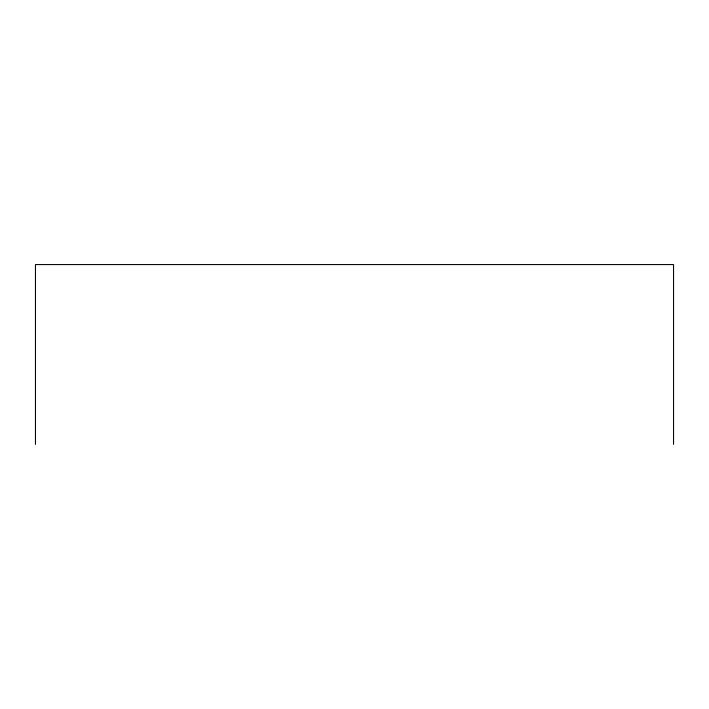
<?xml version="1.0" encoding="UTF-8"?>
<svg xmlns="http://www.w3.org/2000/svg" width="709" height="709" viewBox="0 0 709 709"><rect width="100%" height="100%" fill="white"/><g stroke="black" fill="none" stroke-linecap="round" stroke-linejoin="round"><path stroke-width="1.06" d="M673.55 444.428L673.55 264.572L35.45 264.572L35.45 444.428"/></g></svg>
